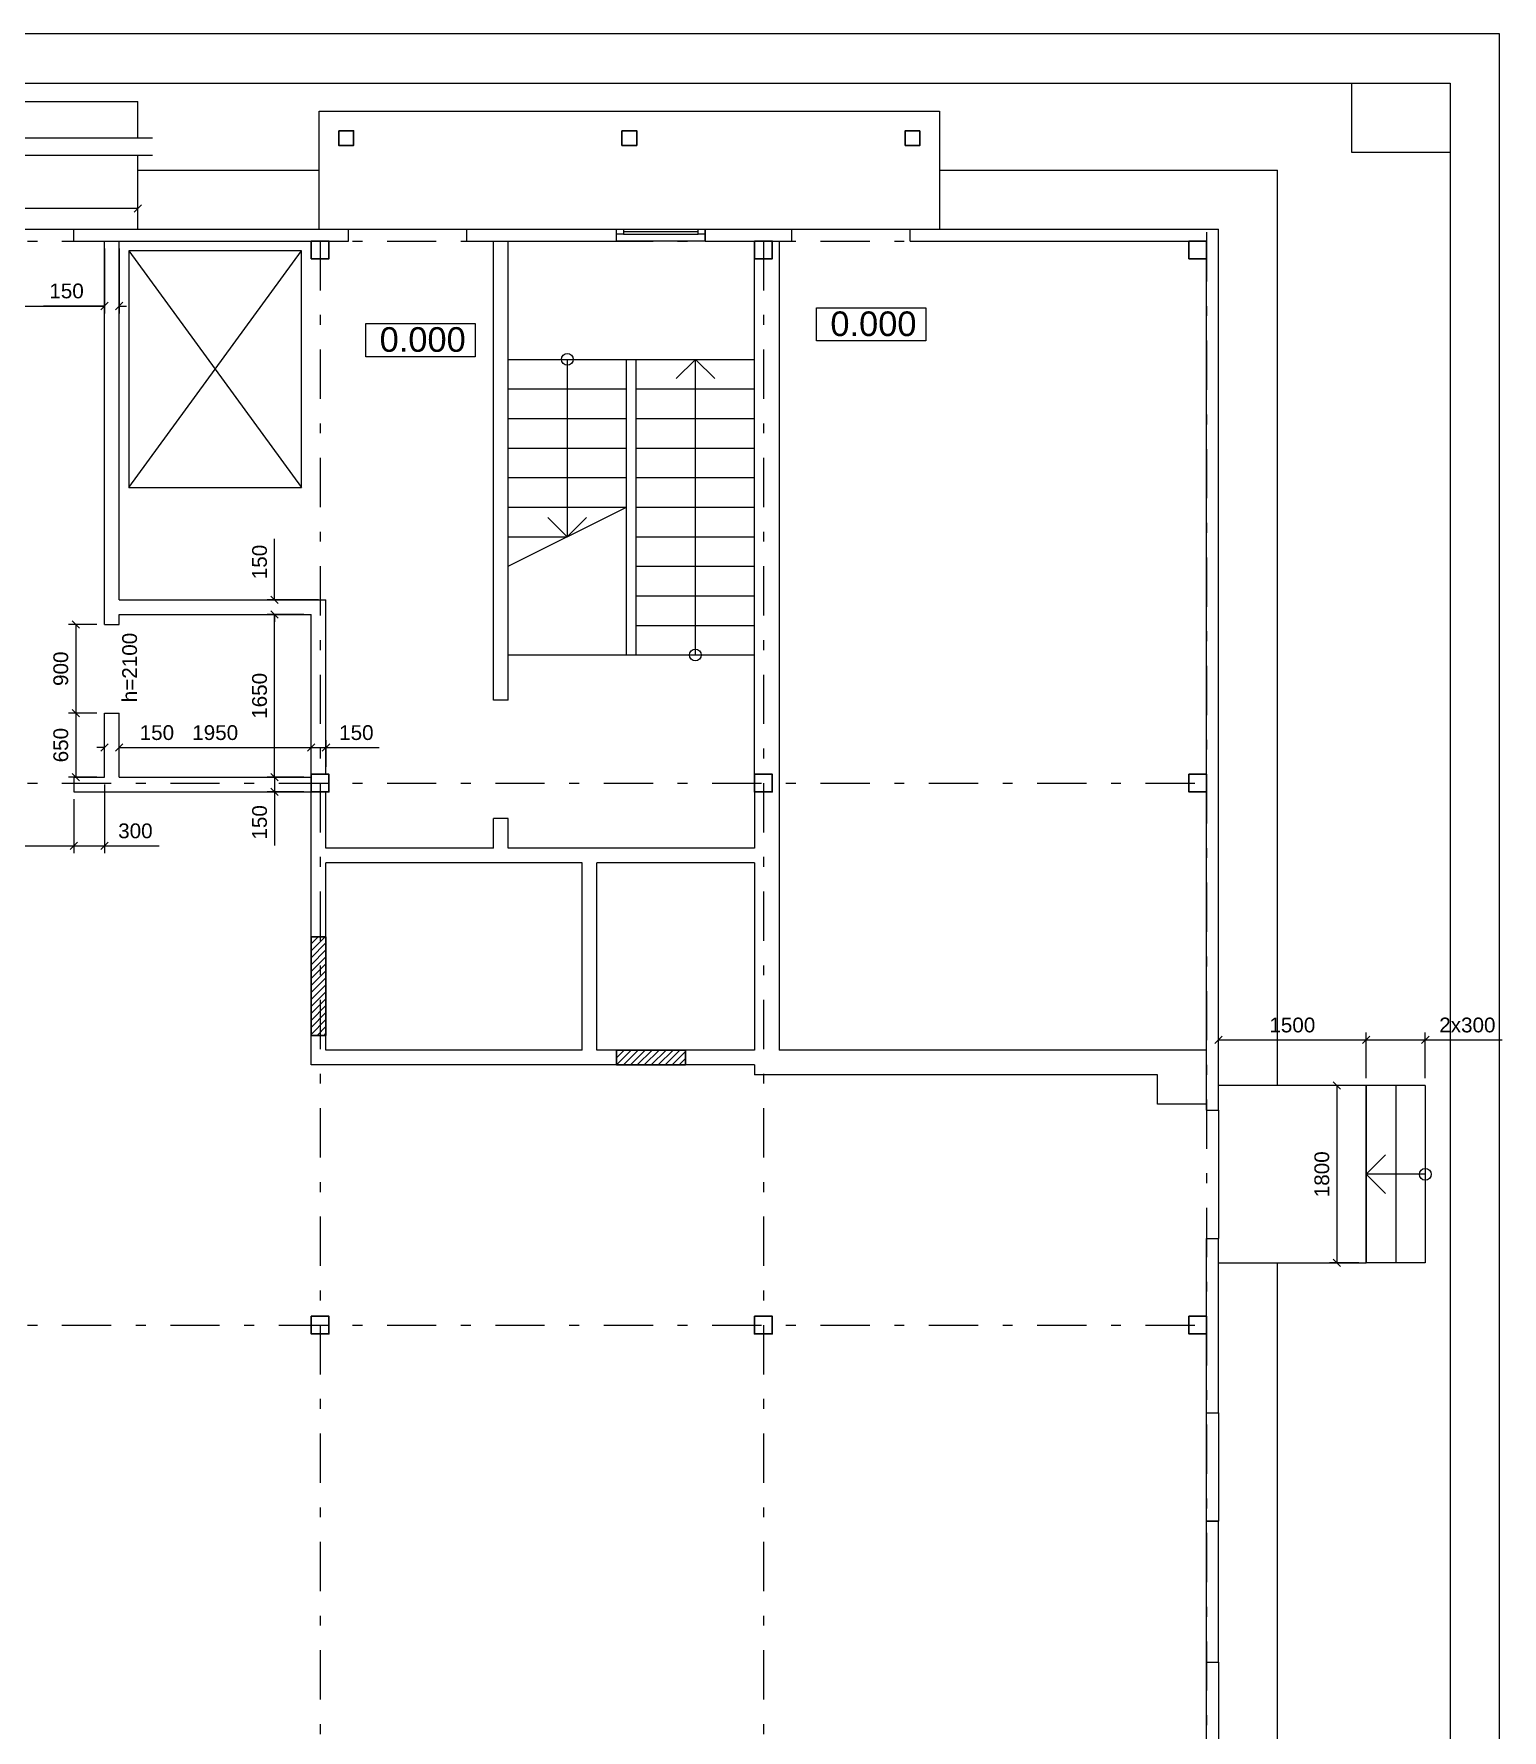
# Model space of a CAD drawing. Header units: metres. Extents: x 34 to 166, y -166 to -111.
# Drawn here: x 113.05 to 127.96, y -137.21 to -119.99 of the extents above; entities that cross this region are included whole.
import ezdxf
from ezdxf.enums import TextEntityAlignment as Align

# ---------------------------------------------------------------- set-up
doc = ezdxf.new("R2010")
doc.units = ezdxf.units.M
doc.header["$MEASUREMENT"] = 0
doc.linetypes.add('( Dashdot )', pattern=[1.001, 0.5, -0.25, 0.001, -0.25])
doc.styles.get("Standard").update_dxf_attribs({"font": 'times.ttf'})
doc.styles.add('Style-Arial', font='arial.ttf')
doc.dimstyles.get("Standard").update_dxf_attribs({"dimtxt": 0.18, "dimasz": 0.18, "dimexe": 0.18, "dimexo": 0.0625, "dimgap": 0.09, "dimtad": 0, "dimtih": 1, "dimtoh": 1, "dimdec": 4, "dimzin": 0, "dimdsep": 46, "dimtxsty": 'Standard', "dimcen": 0.09, "dimadec": 0, "dimazin": 0, "dimtfac": 1, "dimtdec": 4, "dimtofl": 0, "dimtmove": 0, "dimatfit": 3, "dimfxl": 1, "dimtolj": 1, "dimtzin": 0, "dimarcsym": 0})

# ---------------------------------------------------------------- blocks, each defined once
blk = doc.blocks.new('*U216')
at = {"color": 7, "linetype": 'Continuous', "lineweight": 13}
for p, q in [((-12.487, 20.002), (14.013, 20.002)), ((13.013, 20.002), (13.013, 19.302)), ((14.013, 20.002), (14.013, -19.998)), ((13.013, 19.302), (14.013, 19.302))]:
    blk.add_line(p, q, dxfattribs=at)
at = {"color": 7, "linetype": 'Continuous', "lineweight": 0, "flags": 128}
blk.add_lwpolyline([(14.513, 20.502), (-14.487, 20.502), (-14.487, -20.498), (14.513, -20.498), (14.513, 20.502)], close=True, dxfattribs=at)
blk = doc.blocks.new('*U9')
at = {"color": 7, "linetype": 'Continuous', "lineweight": 13, "flags": 128}
for points in [[(0.025, 0.45), (0.025, 0.38), (-0.025, 0.38), (-0.025, 0.45), (0.025, 0.45)], [(0.025, -0.38), (0.025, -0.45), (-0.025, -0.45), (-0.025, -0.38), (0.025, -0.38)]]:
    blk.add_lwpolyline(points, close=True, dxfattribs=at)
at = {"color": 7, "linetype": 'Continuous', "lineweight": 0, "flags": 128}
blk.add_lwpolyline([(0, -0.38), (0, 0.38), (-0.025, 0.38), (-0.025, -0.38), (0, -0.38)], close=True, dxfattribs=at)
blk = doc.blocks.new('_Oblique')
at = {"color": 0, "linetype": 'ByBlock', "lineweight": -2}
blk.add_line((0.5, 0.5), (-0.5, -0.5), dxfattribs=at)
blk = doc.blocks.new('*D1112')
at = {"color": 0, "linetype": 'Continuous', "lineweight": -2, "transparency": 16777216}
for p, q in [((113.767, -122.171), (113.767, -122.83)), ((111.517, -122.351), (111.517, -122.83)), ((111.517, -122.755), (113.767, -122.755))]:
    blk.add_line(p, q, dxfattribs=at)
at = {"layer": 'Defpoints', "color": 0, "linetype": 'Continuous', "lineweight": 30, "transparency": 16777216}
for p in [(113.767, -122.096), (111.517, -122.276), (113.767, -122.755)]:
    blk.add_point(p, dxfattribs=at)
at = {"color": 0, "linetype": 'Continuous', "lineweight": -2, "transparency": 16777216, "xscale": 0.075, "yscale": 0.075, "zscale": 0.075, "rotation": 180}
blk.add_blockref('_Oblique', (111.517, -122.755), dxfattribs=at)
at = {"color": 0, "linetype": 'Continuous', "lineweight": -2, "transparency": 16777216, "xscale": 0.075, "yscale": 0.075, "zscale": 0.075}
blk.add_blockref('_Oblique', (113.767, -122.755), dxfattribs=at)
at = {"color": 0, "linetype": 'Continuous', "lineweight": 0, "transparency": 16777216, "insert": (112.642, -122.603), "char_height": 0.15, "attachment_point": 5, "style": 'Style-Arial'}
blk.add_mtext('\\A1;2250', dxfattribs=at)
blk = doc.blocks.new('*D1113')
at = {"color": 0, "linetype": 'Continuous', "lineweight": -2, "transparency": 16777216}
for p, q in [((113.767, -122.171), (113.767, -122.83)), ((113.917, -122.171), (113.917, -122.83)), ((113.767, -122.755), (113.15, -122.755)), ((113.917, -122.755), (113.992, -122.755))]:
    blk.add_line(p, q, dxfattribs=at)
at = {"layer": 'Defpoints', "color": 0, "linetype": 'Continuous', "lineweight": 30, "transparency": 16777216}
for p in [(113.767, -122.096), (113.917, -122.096), (113.917, -122.755)]:
    blk.add_point(p, dxfattribs=at)
at = {"color": 0, "linetype": 'Continuous', "lineweight": -2, "transparency": 16777216, "xscale": 0.075, "yscale": 0.075, "zscale": 0.075}
blk.add_blockref('_Oblique', (113.767, -122.755), dxfattribs=at)
at = {"color": 0, "linetype": 'Continuous', "lineweight": -2, "transparency": 16777216, "xscale": 0.075, "yscale": 0.075, "zscale": 0.075, "rotation": 180}
blk.add_blockref('_Oblique', (113.917, -122.755), dxfattribs=at)
at = {"color": 0, "linetype": 'Continuous', "lineweight": 0, "transparency": 16777216, "insert": (113.383, -122.603), "char_height": 0.15, "attachment_point": 5, "style": 'Style-Arial'}
blk.add_mtext('\\A1;150', dxfattribs=at)
blk = doc.blocks.new('*D1115')
at = {"color": 0, "linetype": 'Continuous', "lineweight": -2, "transparency": 16777216}
for p, q in [((111.757, -127.761), (111.757, -128.309)), ((113.457, -127.761), (113.457, -128.309)), ((111.757, -128.234), (113.457, -128.234))]:
    blk.add_line(p, q, dxfattribs=at)
at = {"layer": 'Defpoints', "color": 0, "linetype": 'Continuous', "lineweight": 30, "transparency": 16777216}
for p in [(111.757, -127.686), (113.457, -127.686), (113.457, -128.234)]:
    blk.add_point(p, dxfattribs=at)
at = {"color": 0, "linetype": 'Continuous', "lineweight": -2, "transparency": 16777216, "xscale": 0.075, "yscale": 0.075, "zscale": 0.075, "rotation": 180}
blk.add_blockref('_Oblique', (111.757, -128.234), dxfattribs=at)
at = {"color": 0, "linetype": 'Continuous', "lineweight": -2, "transparency": 16777216, "xscale": 0.075, "yscale": 0.075, "zscale": 0.075}
blk.add_blockref('_Oblique', (113.457, -128.234), dxfattribs=at)
at = {"color": 0, "linetype": 'Continuous', "lineweight": 0, "transparency": 16777216, "insert": (112.607, -128.082), "char_height": 0.15, "attachment_point": 5, "style": 'Style-Arial'}
blk.add_mtext('\\A1;1700', dxfattribs=at)
blk = doc.blocks.new('*D1117')
at = {"color": 0, "linetype": 'Continuous', "lineweight": -2, "transparency": 16777216}
for p, q in [((113.692, -125.986), (113.402, -125.986)), ((113.477, -125.986), (113.477, -126.886)), ((113.692, -126.886), (113.402, -126.886))]:
    blk.add_line(p, q, dxfattribs=at)
at = {"layer": 'Defpoints', "color": 0, "linetype": 'Continuous', "lineweight": 30, "transparency": 16777216}
for p in [(113.767, -125.986), (113.477, -126.886), (113.767, -126.886)]:
    blk.add_point(p, dxfattribs=at)
at = {"color": 0, "linetype": 'Continuous', "lineweight": -2, "transparency": 16777216, "xscale": 0.075, "yscale": 0.075, "zscale": 0.075}
for p, rotation in [((113.477, -125.986), 90), ((113.477, -126.886), 270)]:
    blk.add_blockref('_Oblique', p, dxfattribs=dict(at, rotation=rotation))
at = {"color": 0, "linetype": 'Continuous', "lineweight": 0, "transparency": 16777216, "insert": (113.325, -126.436), "char_height": 0.15, "attachment_point": 5, "rotation": 90, "style": 'Style-Arial'}
blk.add_mtext('\\A1;900', dxfattribs=at)
blk = doc.blocks.new('*D1116')
at = {"color": 0, "linetype": 'Continuous', "lineweight": -2, "transparency": 16777216}
for p, q in [((113.692, -126.886), (113.402, -126.886)), ((113.477, -126.886), (113.477, -127.536)), ((113.692, -127.536), (113.402, -127.536))]:
    blk.add_line(p, q, dxfattribs=at)
at = {"layer": 'Defpoints', "color": 0, "linetype": 'Continuous', "lineweight": 30, "transparency": 16777216}
for p in [(113.767, -126.886), (113.477, -127.536), (113.767, -127.536)]:
    blk.add_point(p, dxfattribs=at)
at = {"color": 0, "linetype": 'Continuous', "lineweight": -2, "transparency": 16777216, "xscale": 0.075, "yscale": 0.075, "zscale": 0.075}
for p, rotation in [((113.477, -126.886), 90), ((113.477, -127.536), 270)]:
    blk.add_blockref('_Oblique', p, dxfattribs=dict(at, rotation=rotation))
at = {"color": 0, "linetype": 'Continuous', "lineweight": 0, "transparency": 16777216, "insert": (113.325, -127.211), "char_height": 0.15, "attachment_point": 5, "rotation": 90, "style": 'Style-Arial'}
blk.add_mtext('\\A1;650', dxfattribs=at)
blk = doc.blocks.new('*D1118')
at = {"color": 0, "linetype": 'Continuous', "lineweight": -2, "transparency": 16777216}
for p, q in [((113.767, -127.611), (113.767, -128.309)), ((113.457, -127.761), (113.457, -128.309)), ((113.457, -128.234), (113.767, -128.234)), ((113.767, -128.234), (114.322, -128.234))]:
    blk.add_line(p, q, dxfattribs=at)
at = {"layer": 'Defpoints', "color": 0, "linetype": 'Continuous', "lineweight": 30, "transparency": 16777216}
for p in [(113.767, -127.536), (113.457, -127.686), (113.767, -128.234)]:
    blk.add_point(p, dxfattribs=at)
at = {"color": 0, "linetype": 'Continuous', "lineweight": -2, "transparency": 16777216, "xscale": 0.075, "yscale": 0.075, "zscale": 0.075, "rotation": 180}
blk.add_blockref('_Oblique', (113.457, -128.234), dxfattribs=at)
at = {"color": 0, "linetype": 'Continuous', "lineweight": -2, "transparency": 16777216, "xscale": 0.075, "yscale": 0.075, "zscale": 0.075}
blk.add_blockref('_Oblique', (113.767, -128.234), dxfattribs=at)
at = {"color": 0, "linetype": 'Continuous', "lineweight": 0, "transparency": 16777216, "insert": (114.082, -128.082), "char_height": 0.15, "attachment_point": 5, "style": 'Style-Arial'}
blk.add_mtext('\\A1;300', dxfattribs=at)
blk = doc.blocks.new('*D1120')
at = {"color": 0, "linetype": 'Continuous', "lineweight": -2, "transparency": 16777216}
for p, q in [((115.792, -125.886), (115.42, -125.886)), ((115.495, -127.536), (115.495, -125.886)), ((115.792, -127.536), (115.42, -127.536))]:
    blk.add_line(p, q, dxfattribs=at)
at = {"layer": 'Defpoints', "color": 0, "linetype": 'Continuous', "lineweight": 30, "transparency": 16777216}
for p in [(115.495, -125.886), (115.867, -125.886), (115.867, -127.536)]:
    blk.add_point(p, dxfattribs=at)
at = {"color": 0, "linetype": 'Continuous', "lineweight": -2, "transparency": 16777216, "xscale": 0.075, "yscale": 0.075, "zscale": 0.075}
for p, rotation in [((115.495, -125.886), 90), ((115.495, -127.536), 270)]:
    blk.add_blockref('_Oblique', p, dxfattribs=dict(at, rotation=rotation))
at = {"color": 0, "linetype": 'Continuous', "lineweight": 0, "transparency": 16777216, "insert": (115.343, -126.711), "char_height": 0.15, "attachment_point": 5, "rotation": 90, "style": 'Style-Arial'}
blk.add_mtext('\\A1;1650', dxfattribs=at)
blk = doc.blocks.new('*D1119')
at = {"color": 0, "linetype": 'Continuous', "lineweight": -2, "transparency": 16777216}
for p, q in [((115.495, -125.736), (115.495, -125.119)), ((115.942, -125.736), (115.42, -125.736)), ((115.792, -125.886), (115.42, -125.886)), ((115.495, -125.886), (115.495, -125.961))]:
    blk.add_line(p, q, dxfattribs=at)
at = {"layer": 'Defpoints', "color": 0, "linetype": 'Continuous', "lineweight": 30, "transparency": 16777216}
for p in [(115.495, -125.736), (116.017, -125.736), (115.867, -125.886)]:
    blk.add_point(p, dxfattribs=at)
at = {"color": 0, "linetype": 'Continuous', "lineweight": -2, "transparency": 16777216, "xscale": 0.075, "yscale": 0.075, "zscale": 0.075}
for p, rotation in [((115.495, -125.736), 270), ((115.495, -125.886), 90)]:
    blk.add_blockref('_Oblique', p, dxfattribs=dict(at, rotation=rotation))
at = {"color": 0, "linetype": 'Continuous', "lineweight": 0, "transparency": 16777216, "insert": (115.343, -125.353), "char_height": 0.15, "attachment_point": 5, "rotation": 90, "style": 'Style-Arial'}
blk.add_mtext('\\A1;150', dxfattribs=at)
blk = doc.blocks.new('*D1123')
at = {"color": 0, "linetype": 'Continuous', "lineweight": -2, "transparency": 16777216}
for p, q in [((113.767, -127.461), (113.767, -127.161)), ((113.917, -127.461), (113.917, -127.161)), ((113.767, -127.236), (113.692, -127.236)), ((113.917, -127.236), (114.533, -127.236))]:
    blk.add_line(p, q, dxfattribs=at)
at = {"layer": 'Defpoints', "color": 0, "linetype": 'Continuous', "lineweight": 30, "transparency": 16777216}
for p in [(113.917, -127.236), (113.767, -127.536), (113.917, -127.536)]:
    blk.add_point(p, dxfattribs=at)
at = {"color": 0, "linetype": 'Continuous', "lineweight": -2, "transparency": 16777216, "xscale": 0.075, "yscale": 0.075, "zscale": 0.075}
blk.add_blockref('_Oblique', (113.767, -127.236), dxfattribs=at)
at = {"color": 0, "linetype": 'Continuous', "lineweight": -2, "transparency": 16777216, "xscale": 0.075, "yscale": 0.075, "zscale": 0.075, "rotation": 180}
blk.add_blockref('_Oblique', (113.917, -127.236), dxfattribs=at)
at = {"color": 0, "linetype": 'Continuous', "lineweight": 0, "transparency": 16777216, "insert": (114.3, -127.085), "char_height": 0.15, "attachment_point": 5, "style": 'Style-Arial'}
blk.add_mtext('\\A1;150', dxfattribs=at)
blk = doc.blocks.new('*D1121')
at = {"color": 0, "linetype": 'Continuous', "lineweight": -2, "transparency": 16777216}
for p, q in [((113.917, -127.461), (113.917, -127.161)), ((115.867, -127.431), (115.867, -127.161)), ((113.917, -127.236), (115.867, -127.236))]:
    blk.add_line(p, q, dxfattribs=at)
at = {"layer": 'Defpoints', "color": 0, "linetype": 'Continuous', "lineweight": 30, "transparency": 16777216}
for p in [(115.867, -127.236), (113.917, -127.536), (115.867, -127.506)]:
    blk.add_point(p, dxfattribs=at)
at = {"color": 0, "linetype": 'Continuous', "lineweight": -2, "transparency": 16777216, "xscale": 0.075, "yscale": 0.075, "zscale": 0.075, "rotation": 180}
blk.add_blockref('_Oblique', (113.917, -127.236), dxfattribs=at)
at = {"color": 0, "linetype": 'Continuous', "lineweight": -2, "transparency": 16777216, "xscale": 0.075, "yscale": 0.075, "zscale": 0.075}
blk.add_blockref('_Oblique', (115.867, -127.236), dxfattribs=at)
at = {"color": 0, "linetype": 'Continuous', "lineweight": 0, "transparency": 16777216, "insert": (114.892, -127.085), "char_height": 0.15, "attachment_point": 5, "style": 'Style-Arial'}
blk.add_mtext('\\A1;1950', dxfattribs=at)
blk = doc.blocks.new('*D1122')
at = {"color": 0, "linetype": 'Continuous', "lineweight": -2, "transparency": 16777216}
for p, q in [((115.867, -127.431), (115.867, -127.161)), ((116.017, -127.431), (116.017, -127.161)), ((115.867, -127.236), (116.017, -127.236)), ((116.017, -127.236), (116.558, -127.236))]:
    blk.add_line(p, q, dxfattribs=at)
at = {"layer": 'Defpoints', "color": 0, "linetype": 'Continuous', "lineweight": 30, "transparency": 16777216}
for p in [(116.017, -127.236), (115.867, -127.506), (116.017, -127.506)]:
    blk.add_point(p, dxfattribs=at)
at = {"color": 0, "linetype": 'Continuous', "lineweight": -2, "transparency": 16777216, "xscale": 0.075, "yscale": 0.075, "zscale": 0.075, "rotation": 180}
blk.add_blockref('_Oblique', (115.867, -127.236), dxfattribs=at)
at = {"color": 0, "linetype": 'Continuous', "lineweight": -2, "transparency": 16777216, "xscale": 0.075, "yscale": 0.075, "zscale": 0.075}
blk.add_blockref('_Oblique', (116.017, -127.236), dxfattribs=at)
at = {"color": 0, "linetype": 'Continuous', "lineweight": 0, "transparency": 16777216, "insert": (116.325, -127.085), "char_height": 0.15, "attachment_point": 5, "style": 'Style-Arial'}
blk.add_mtext('\\A1;150', dxfattribs=at)
blk = doc.blocks.new('*D1124')
at = {"color": 0, "linetype": 'Continuous', "lineweight": -2, "transparency": 16777216}
for p, q in [((115.792, -127.536), (115.42, -127.536)), ((115.495, -127.536), (115.495, -127.686)), ((115.792, -127.686), (115.42, -127.686)), ((115.495, -127.686), (115.495, -128.228))]:
    blk.add_line(p, q, dxfattribs=at)
at = {"layer": 'Defpoints', "color": 0, "linetype": 'Continuous', "lineweight": 30, "transparency": 16777216}
for p in [(115.867, -127.536), (115.495, -127.686), (115.867, -127.686)]:
    blk.add_point(p, dxfattribs=at)
at = {"color": 0, "linetype": 'Continuous', "lineweight": -2, "transparency": 16777216, "xscale": 0.075, "yscale": 0.075, "zscale": 0.075}
for p, rotation in [((115.495, -127.536), 90), ((115.495, -127.686), 270)]:
    blk.add_blockref('_Oblique', p, dxfattribs=dict(at, rotation=rotation))
at = {"color": 0, "linetype": 'Continuous', "lineweight": 0, "transparency": 16777216, "insert": (115.343, -127.995), "char_height": 0.15, "attachment_point": 5, "rotation": 90, "style": 'Style-Arial'}
blk.add_mtext('\\A1;150', dxfattribs=at)
blk = doc.blocks.new('*D1129')
at = {"color": 0, "linetype": 'Continuous', "lineweight": -2, "transparency": 16777216}
for p, q in [((125.077, -130.591), (125.077, -130.128)), ((125.077, -130.203), (126.577, -130.203)), ((126.577, -130.591), (126.577, -130.128))]:
    blk.add_line(p, q, dxfattribs=at)
at = {"layer": 'Defpoints', "color": 0, "linetype": 'Continuous', "lineweight": 30, "transparency": 16777216}
for p in [(126.577, -130.203), (125.077, -130.666), (126.577, -130.666)]:
    blk.add_point(p, dxfattribs=at)
at = {"color": 0, "linetype": 'Continuous', "lineweight": -2, "transparency": 16777216, "xscale": 0.075, "yscale": 0.075, "zscale": 0.075, "rotation": 180}
blk.add_blockref('_Oblique', (125.077, -130.203), dxfattribs=at)
at = {"color": 0, "linetype": 'Continuous', "lineweight": -2, "transparency": 16777216, "xscale": 0.075, "yscale": 0.075, "zscale": 0.075}
blk.add_blockref('_Oblique', (126.577, -130.203), dxfattribs=at)
at = {"color": 0, "linetype": 'Continuous', "lineweight": 0, "transparency": 16777216, "insert": (125.827, -130.052), "char_height": 0.15, "attachment_point": 5, "style": 'Style-Arial'}
blk.add_mtext('\\A1;1500', dxfattribs=at)
blk = doc.blocks.new('*D1128')
at = {"color": 0, "linetype": 'Continuous', "lineweight": -2, "transparency": 16777216}
for p, q in [((126.577, -130.591), (126.577, -130.128)), ((126.577, -130.203), (127.177, -130.203)), ((127.177, -130.591), (127.177, -130.128)), ((127.177, -130.203), (127.956, -130.203))]:
    blk.add_line(p, q, dxfattribs=at)
at = {"layer": 'Defpoints', "color": 0, "linetype": 'Continuous', "lineweight": 30, "transparency": 16777216}
for p in [(127.177, -130.203), (126.577, -130.666), (127.177, -130.666)]:
    blk.add_point(p, dxfattribs=at)
at = {"color": 0, "linetype": 'Continuous', "lineweight": -2, "transparency": 16777216, "xscale": 0.075, "yscale": 0.075, "zscale": 0.075, "rotation": 180}
blk.add_blockref('_Oblique', (126.577, -130.203), dxfattribs=at)
at = {"color": 0, "linetype": 'Continuous', "lineweight": -2, "transparency": 16777216, "xscale": 0.075, "yscale": 0.075, "zscale": 0.075}
blk.add_blockref('_Oblique', (127.177, -130.203), dxfattribs=at)
at = {"color": 0, "linetype": 'Continuous', "lineweight": 0, "transparency": 16777216, "insert": (127.604, -130.052), "char_height": 0.15, "attachment_point": 5, "style": 'Style-Arial'}
blk.add_mtext('\\A1;2х300', dxfattribs=at)
blk = doc.blocks.new('*D1130')
at = {"color": 0, "linetype": 'Continuous', "lineweight": -2, "transparency": 16777216}
for p, q in [((126.502, -130.666), (126.203, -130.666)), ((126.278, -130.666), (126.278, -132.466)), ((126.502, -132.466), (126.203, -132.466))]:
    blk.add_line(p, q, dxfattribs=at)
at = {"layer": 'Defpoints', "color": 0, "linetype": 'Continuous', "lineweight": 30, "transparency": 16777216}
for p in [(126.577, -130.666), (126.278, -132.466), (126.577, -132.466)]:
    blk.add_point(p, dxfattribs=at)
at = {"color": 0, "linetype": 'Continuous', "lineweight": -2, "transparency": 16777216, "xscale": 0.075, "yscale": 0.075, "zscale": 0.075}
for p, rotation in [((126.278, -130.666), 90), ((126.278, -132.466), 270)]:
    blk.add_blockref('_Oblique', p, dxfattribs=dict(at, rotation=rotation))
at = {"color": 0, "linetype": 'Continuous', "lineweight": 0, "transparency": 16777216, "insert": (126.127, -131.566), "char_height": 0.15, "attachment_point": 5, "rotation": 90, "style": 'Style-Arial'}
blk.add_mtext('\\A1;1800', dxfattribs=at)
blk = doc.blocks.new('*D1131')
at = {"color": 0, "linetype": 'Continuous', "lineweight": -2, "transparency": 16777216}
for p, q in [((111.107, -121.901), (111.107, -121.691)), ((114.107, -121.766), (111.107, -121.766)), ((114.107, -121.901), (114.107, -121.691))]:
    blk.add_line(p, q, dxfattribs=at)
at = {"layer": 'Defpoints', "color": 0, "linetype": 'Continuous', "lineweight": 30, "transparency": 16777216}
for p in [(111.107, -121.766), (111.107, -121.976), (114.107, -121.976)]:
    blk.add_point(p, dxfattribs=at)
at = {"color": 0, "linetype": 'Continuous', "lineweight": -2, "transparency": 16777216, "xscale": 0.075, "yscale": 0.075, "zscale": 0.075, "rotation": 180}
blk.add_blockref('_Oblique', (111.107, -121.766), dxfattribs=at)
at = {"color": 0, "linetype": 'Continuous', "lineweight": -2, "transparency": 16777216, "xscale": 0.075, "yscale": 0.075, "zscale": 0.075}
blk.add_blockref('_Oblique', (114.107, -121.766), dxfattribs=at)
at = {"color": 0, "linetype": 'Continuous', "lineweight": 0, "transparency": 16777216, "insert": (112.607, -121.614), "char_height": 0.15, "attachment_point": 5, "style": 'Style-Arial'}
blk.add_mtext('\\A1;3000', dxfattribs=at)

msp = doc.modelspace()

# ---------------------------------------------------------------- hatches: boundary and pattern name
at = {"linetype": 'Continuous', "lineweight": 0}
h = msp.add_hatch(dxfattribs=at)
h.set_pattern_fill('HATCH', color=5, style=0, pattern_type=2)
h.set_pattern_definition([(45, (115.866666, -129.15614), (-0.0353553, 0.0353553), [])])
h.paths.add_polyline_path([(115.86666554, -129.15613779), (116.01666554, -129.15613779), (116.01666554, -130.15613779), (115.86666554, -130.15613779)])
h = msp.add_hatch(dxfattribs=at)
h.set_pattern_fill('HATCH', color=5, style=0, pattern_type=2)
h.set_pattern_definition([(45, (119.29379, -130.33985), (-0.0353553, 0.0353553), [])])
h.paths.add_polyline_path([(119.66666554, -130.45613779), (119.66666554, -130.30613779), (118.96666554, -130.30613779), (118.96666554, -130.45613779)])

# ---------------------------------------------------------------- linework, layer by layer
at = {"color": 5, "linetype": 'Continuous', "lineweight": 13}
for p, q in [((111.10666554, -120.67846289), (114.10666554, -120.67846289)), ((114.10666554, -121.05109991), (114.10666554, -120.67846289)), ((114.10666554, -121.97613779), (114.10666554, -121.22900061)), ((113.76666554, -125.98613779), (113.76666554, -122.09613779)), ((113.91666554, -125.73613779), (113.91666554, -122.09613779)), ((113.91666554, -125.73613779), (116.01666554, -125.73613779)), ((116.01666554, -127.50613779), (116.01666554, -125.73613779)), ((113.76666554, -125.98613779), (113.91666554, -125.98613779)), ((113.91666554, -125.88613779), (115.86666554, -125.88613779)), ((113.91666554, -125.98613779), (113.91666554, -125.88613779)), ((115.86666554, -127.50613779), (115.86666554, -125.88613779)), ((113.76666554, -127.53613779), (113.76666554, -126.88613779)), ((113.76666554, -126.88613779), (113.91666554, -126.88613779)), ((113.91666554, -127.53613779), (113.91666554, -126.88613779)), ((113.45666554, -127.53613779), (113.45666554, -127.68613779)), ((113.45666554, -127.53613779), (113.76666554, -127.53613779)), ((113.91666554, -127.53613779), (115.86666554, -127.53613779)), ((113.45666554, -127.68613779), (115.86666554, -127.68613779)), ((127.17666554, -130.66613779), (126.57666554, -130.66613779)), ((127.17666554, -130.66613779), (127.17666554, -132.46613779)), ((127.17666554, -132.46613779), (126.57666554, -132.46613779))]:
    msp.add_line(p, q, dxfattribs=at)
at = {"color": 7, "linetype": 'Continuous', "lineweight": 0}
for p, q in [((114.10666554, -121.37613779), (115.94666554, -121.37613779)), ((122.24666554, -121.37613779), (125.67666554, -121.37613779)), ((125.67666554, -130.66613779), (125.67666554, -121.37613779)), ((111.75666554, -121.97613779), (113.45666554, -121.97613779)), ((116.24666554, -121.97613779), (117.44666554, -121.97613779)), ((120.74666554, -121.97613779), (121.94666554, -121.97613779)), ((114.01666554, -122.19613779), (115.76666554, -124.59613779)), ((114.01666554, -124.59613779), (115.76666554, -122.19613779)), ((118.46666554, -123.29613779), (118.46666554, -125.09613779)), ((119.57055839, -123.49224494), (119.76666554, -123.29613779)), ((119.76666554, -126.29613779), (119.76666554, -123.29613779)), ((119.9627727, -123.49224494), (119.76666554, -123.29613779)), ((117.86666554, -123.59613779), (119.06666554, -123.59613779)), ((119.16666554, -123.59613779), (120.36666554, -123.59613779)), ((117.86666554, -123.89613779), (119.06666554, -123.89613779)), ((119.16666554, -123.89613779), (120.36666554, -123.89613779)), ((117.86666554, -124.19613779), (119.06666554, -124.19613779)), ((119.16666554, -124.19613779), (120.36666554, -124.19613779)), ((117.86666554, -124.49613779), (119.06666554, -124.49613779)), ((119.16666554, -124.49613779), (120.36666554, -124.49613779)), ((117.86666554, -124.79613779), (119.06666554, -124.79613779)), ((117.86666554, -125.39613779), (119.06666554, -124.79613779)), ((118.27055839, -124.90003063), (118.46666554, -125.09613779)), ((118.6627727, -124.90003063), (118.46666554, -125.09613779)), ((119.16666554, -124.79613779), (120.36666554, -124.79613779)), ((117.86666554, -125.09613779), (118.46666554, -125.09613779)), ((119.16666554, -125.09613779), (120.36666554, -125.09613779)), ((119.16666554, -125.39613779), (120.36666554, -125.39613779)), ((119.16666554, -125.69613779), (120.36666554, -125.69613779)), ((119.16666554, -125.99613779), (120.36666554, -125.99613779)), ((125.07666554, -130.91613779), (125.07666554, -132.21613779)), ((125.67666554, -150.31613779), (125.67666554, -132.46613779))]:
    msp.add_line(p, q, dxfattribs=at)
at = {"color": 7, "linetype": 'Continuous', "lineweight": 13}
for p, q in [((113.45666554, -121.97613779), (116.24666554, -121.97613779)), ((113.45666554, -122.09613779), (113.45666554, -121.97613779)), ((116.24666554, -122.09613779), (116.24666554, -121.97613779)), ((117.44666554, -122.09613779), (117.44666554, -121.97613779)), ((117.44666554, -121.97613779), (118.96666554, -121.97613779)), ((118.96666554, -122.09613779), (118.96666554, -121.97613779)), ((119.86666554, -122.09613779), (119.86666554, -121.97613779)), ((119.86666554, -121.97613779), (120.74666554, -121.97613779)), ((120.74666554, -122.09613779), (120.74666554, -121.97613779)), ((121.94666554, -122.09613779), (121.94666554, -121.97613779)), ((121.94666554, -121.97613779), (125.07666554, -121.97613779)), ((125.07666554, -130.91613779), (125.07666554, -121.97613779)), ((113.45666554, -122.09613779), (116.24666554, -122.09613779)), ((117.44666554, -122.09613779), (118.96666554, -122.09613779)), ((117.71666554, -126.75613779), (117.71666554, -122.09613779)), ((117.86666554, -126.75613779), (117.86666554, -122.09613779)), ((119.86666554, -122.09613779), (120.74666554, -122.09613779)), ((120.61666554, -122.09613779), (120.61666554, -130.30613779)), ((121.94666554, -122.09613779), (124.95666554, -122.09613779)), ((124.95666554, -130.91613779), (124.95666554, -122.09613779)), ((120.36666554, -127.50613779), (120.36666554, -122.27613779)), ((117.86666554, -123.29613779), (120.36666554, -123.29613779)), ((119.06666554, -126.29613779), (119.06666554, -123.29613779)), ((119.16666554, -126.29613779), (119.16666554, -123.29613779)), ((117.86666554, -126.29613779), (120.36666554, -126.29613779)), ((117.86666554, -126.75613779), (117.71666554, -126.75613779)), ((115.86666554, -129.15613779), (115.86666554, -127.68613779)), ((116.01666554, -128.25613779), (116.01666554, -127.68613779)), ((120.36666554, -127.68613779), (120.36666554, -128.25613779)), ((117.71666554, -128.25613779), (117.71666554, -127.95613779)), ((117.86666554, -127.95613779), (117.71666554, -127.95613779)), ((117.86666554, -128.25613779), (117.86666554, -127.95613779)), ((117.71666554, -128.25613779), (116.01666554, -128.25613779)), ((120.36666554, -128.25613779), (117.86666554, -128.25613779)), ((118.61666554, -128.40613779), (116.01666554, -128.40613779)), ((116.01666554, -129.15613779), (116.01666554, -128.40613779)), ((118.61666554, -130.30613779), (118.61666554, -128.40613779)), ((118.76666554, -130.30613779), (118.76666554, -128.40613779)), ((120.36666554, -128.40613779), (118.76666554, -128.40613779)), ((120.36666554, -128.40613779), (120.36666554, -130.30613779)), ((116.01666554, -129.15613779), (115.86666554, -129.15613779)), ((115.86666554, -130.45613779), (115.86666554, -130.15613779)), ((116.01666554, -130.15613779), (115.86666554, -130.15613779)), ((116.01666554, -130.30613779), (116.01666554, -130.15613779)), ((118.96666554, -130.45613779), (115.86666554, -130.45613779)), ((118.61666554, -130.30613779), (116.01666554, -130.30613779)), ((118.96666554, -130.30613779), (118.76666554, -130.30613779)), ((118.96666554, -130.45613779), (118.96666554, -130.30613779)), ((119.66666554, -130.45613779), (119.66666554, -130.30613779)), ((120.36666554, -130.30613779), (119.66666554, -130.30613779)), ((120.36666554, -130.45613779), (119.66666554, -130.45613779)), ((120.36666554, -130.45613779), (120.36666554, -130.55613779)), ((124.95666554, -130.30613779), (120.61666554, -130.30613779)), ((124.45666554, -130.55613779), (120.36666554, -130.55613779)), ((124.45666554, -130.85613779), (124.45666554, -130.55613779)), ((124.95666554, -130.85613779), (124.45666554, -130.85613779)), ((124.95666554, -130.91613779), (125.07666554, -130.91613779)), ((124.95666554, -133.98613779), (124.95666554, -132.21613779)), ((124.95666554, -132.21613779), (125.07666554, -132.21613779)), ((125.07666554, -133.98613779), (125.07666554, -132.21613779)), ((124.95666554, -133.98613779), (125.07666554, -133.98613779)), ((124.95666554, -135.08613779), (125.07666554, -135.08613779)), ((124.95666554, -136.51613779), (124.95666554, -135.08613779)), ((125.07666554, -136.51613779), (125.07666554, -135.08613779)), ((124.95666554, -136.51613779), (125.07666554, -136.51613779))]:
    msp.add_line(p, q, dxfattribs=at)
at = {"color": 1, "linetype": '( Dashdot )', "lineweight": 0}
for p, q in [((124.95666554, -122.00613779), (124.95666554, -154.21613779)), ((102.33666554, -122.09613779), (124.95666554, -122.09613779)), ((115.95666554, -122.09613779), (115.95666554, -154.21613779)), ((120.45666554, -122.09613779), (120.45666554, -154.21613779)), ((102.33666554, -127.59613779), (124.95666554, -127.59613779)), ((102.33666554, -133.09613779), (124.95666554, -133.09613779))]:
    msp.add_line(p, q, dxfattribs=at)
at = {"color": 5, "linetype": 'Continuous', "lineweight": 0}
for p, q in [((126.57666554, -130.66613779), (126.57666554, -132.46613779)), ((126.87666554, -130.66613779), (126.87666554, -132.46613779)), ((126.7727727, -131.37003063), (126.57666554, -131.56613779)), ((127.17666554, -131.56613779), (126.57666554, -131.56613779)), ((126.7727727, -131.76224494), (126.57666554, -131.56613779))]:
    msp.add_line(p, q, dxfattribs=at)
at = {"color": 7, "linetype": 'Continuous', "lineweight": 13, "flags": 128}
msp.add_lwpolyline([(115.94666554, -121.97613779), (115.94666554, -120.77613779), (122.24666554, -120.77613779), (122.24666554, -121.97613779)], dxfattribs=at)
at = {"color": 5, "linetype": 'Continuous', "lineweight": 0, "flags": 128}
for points in [[(114.25613968, -121.05109991), (112.75379726, -121.05109991), (112.70844151, -121.25703968), (112.61773003, -120.84516015), (112.57237428, -121.05109991), (110.96957991, -121.05109991)], [(114.25613968, -121.22900061), (112.75379726, -121.22900061), (112.70844151, -121.43494037), (112.61773003, -121.02306084), (112.57237428, -121.22900061), (110.96957991, -121.22900061)]]:
    msp.add_lwpolyline(points, dxfattribs=at)
at = {"color": 7, "linetype": 'Continuous', "lineweight": 30, "flags": 128}
for points in [[(116.14666554, -120.97613779), (116.29666554, -120.97613779), (116.29666554, -121.12613779), (116.14666554, -121.12613779), (116.14666554, -120.97613779)], [(119.02166554, -120.97613779), (119.17166554, -120.97613779), (119.17166554, -121.12613779), (119.02166554, -121.12613779), (119.02166554, -120.97613779)], [(122.04666554, -120.97613779), (121.89666554, -120.97613779), (121.89666554, -121.12613779), (122.04666554, -121.12613779), (122.04666554, -120.97613779)]]:
    msp.add_lwpolyline(points, close=True, dxfattribs=at)
at = {"color": 7, "linetype": 'Continuous', "lineweight": 0, "flags": 128}
for points in [[(118.96666554, -122.09613779), (118.96666554, -121.97613779), (119.86666554, -121.97613779), (119.86666554, -122.09613779), (118.96666554, -122.09613779)], [(124.95666554, -133.98613779), (125.07666554, -133.98613779), (125.07666554, -135.08613779), (124.95666554, -135.08613779), (124.95666554, -133.98613779)], [(124.95666554, -136.51613779), (125.07666554, -136.51613779), (125.07666554, -137.61613779), (124.95666554, -137.61613779), (124.95666554, -136.51613779)]]:
    msp.add_lwpolyline(points, close=True, dxfattribs=at)
at = {"color": 7, "linetype": 'Continuous', "lineweight": 13, "flags": 128}
for points in [[(114.01666554, -122.19613779), (114.01666554, -124.59613779), (115.76666554, -124.59613779), (115.76666554, -122.19613779), (114.01666554, -122.19613779)], [(120.99724517, -122.77373239), (122.10789936, -122.77373239), (122.10789936, -123.10934297), (120.99724517, -123.10934297), (120.99724517, -122.77373239)], [(116.42131593, -122.93350957), (117.53197012, -122.93350957), (117.53197012, -123.26912015), (116.42131593, -123.26912015), (116.42131593, -122.93350957)]]:
    msp.add_lwpolyline(points, close=True, dxfattribs=at)
at = {"lineweight": 30, "flags": 128}
for points in [[(115.86666554, -122.09613779), (116.04666554, -122.09613779), (116.04666554, -122.27613779), (115.86666554, -122.27613779), (115.86666554, -122.09613779)], [(120.36666554, -122.09613779), (120.54666554, -122.09613779), (120.54666554, -122.27613779), (120.36666554, -122.27613779), (120.36666554, -122.09613779)], [(124.77666554, -122.09613779), (124.95666554, -122.09613779), (124.95666554, -122.27613779), (124.77666554, -122.27613779), (124.77666554, -122.09613779)], [(115.86666554, -127.50613779), (116.04666554, -127.50613779), (116.04666554, -127.68613779), (115.86666554, -127.68613779), (115.86666554, -127.50613779)], [(120.36666554, -127.50613779), (120.54666554, -127.50613779), (120.54666554, -127.68613779), (120.36666554, -127.68613779), (120.36666554, -127.50613779)], [(124.77666554, -127.50613779), (124.95666554, -127.50613779), (124.95666554, -127.68613779), (124.77666554, -127.68613779), (124.77666554, -127.50613779)], [(115.86666554, -133.00613779), (116.04666554, -133.00613779), (116.04666554, -133.18613779), (115.86666554, -133.18613779), (115.86666554, -133.00613779)], [(120.36666554, -133.00613779), (120.54666554, -133.00613779), (120.54666554, -133.18613779), (120.36666554, -133.18613779), (120.36666554, -133.00613779)], [(124.77666554, -133.00613779), (124.95666554, -133.00613779), (124.95666554, -133.18613779), (124.77666554, -133.18613779), (124.77666554, -133.00613779)]]:
    msp.add_lwpolyline(points, close=True, dxfattribs=at)
at = {"color": 5, "linetype": 'Continuous', "lineweight": 13, "flags": 128}
for points in [[(115.86666554, -129.15613779), (115.86666554, -130.15613779), (116.01666554, -130.15613779), (116.01666554, -129.15613779), (115.86666554, -129.15613779)], [(118.96666554, -130.30613779), (119.66666554, -130.30613779), (119.66666554, -130.45613779), (118.96666554, -130.45613779), (118.96666554, -130.30613779)]]:
    msp.add_lwpolyline(points, close=True, dxfattribs=at)
at = {"color": 5, "linetype": 'Continuous', "lineweight": 0, "flags": 128}
for points in [[(115.86666554, -129.15613779), (116.01666554, -129.15613779), (116.01666554, -130.15613779), (115.86666554, -130.15613779), (115.86666554, -129.15613779)], [(119.66666554, -130.45613779), (119.66666554, -130.30613779), (118.96666554, -130.30613779), (118.96666554, -130.45613779), (119.66666554, -130.45613779)]]:
    msp.add_lwpolyline(points, close=True, dxfattribs=at)
at = {"color": 5, "linetype": 'Continuous', "lineweight": 13, "flags": 128}
msp.add_lwpolyline([(125.07666554, -132.46613779), (126.57666554, -132.46613779), (126.57666554, -130.66613779), (125.07666554, -130.66613779)], dxfattribs=at)
at = {"color": 7, "linetype": 'Continuous', "lineweight": 0}
for centre in [(118.46666554, -123.29613779), (119.76666554, -126.29613779)]:
    msp.add_circle(centre, 0.05969578, dxfattribs=at)
at = {"color": 5, "linetype": 'Continuous', "lineweight": 0}
msp.add_circle((127.17666554, -131.56613779), 0.05969578, dxfattribs=at)

# ---------------------------------------------------------------- block references
at = {"color": 7, "linetype": 'Continuous', "lineweight": 13}
msp.add_blockref('*U216', (113.41589045, -140.49590205), dxfattribs=at)
at = {"color": 7, "linetype": 'Continuous', "lineweight": 13, "rotation": 90}
msp.add_blockref('*U9', (119.4166247, -122.00110097), dxfattribs=at)

# ---------------------------------------------------------------- texts
at = {"color": 7, "linetype": 'Continuous', "lineweight": 13, "style": 'Style-Arial'}
for p in [(121.13743749, -122.8100465), (116.56150825, -122.96982369)]:
    msp.add_text('0.000', height=0.25, dxfattribs=at).set_placement(p, align=Align.TOP_LEFT)
at = {"color": 5, "linetype": 'Continuous', "lineweight": 0, "style": 'Style-Arial'}
msp.add_text('h=2100', height=0.15, rotation=90, dxfattribs=at).set_placement((113.94788717, -126.77631454), align=Align.TOP_LEFT)

# ---------------------------------------------------------------- dimensions: what is measured, and where the dimension line sits
at = {"color": 5, "linetype": 'Continuous', "lineweight": 0}
for base, p1, p2, angle, picture, middle in [((111.10666554, -121.76564027), (114.10666554, -121.97613779), (111.10666554, -121.97613779), 180, '*D1131', (112.60666554, -121.61400316)), ((113.47698609, -126.88613779), (113.76666554, -125.98613779), (113.76666554, -126.88613779), 270, '*D1117', (113.32540014, -126.43613779)), ((115.49503439, -125.88613779), (115.86666554, -127.53613779), (115.86666554, -125.88613779), 90, '*D1120', (115.34344844, -126.71113779)), ((113.47698609, -127.53613779), (113.76666554, -126.88613779), (113.76666554, -127.53613779), 270, '*D1116', (113.32540014, -127.21113779)), ((126.27838893, -132.46613779), (126.57666554, -130.66613779), (126.57666554, -132.46613779), 270, '*D1130', (126.12680298, -131.56613779))]:
    dim = msp.add_linear_dim(base=base, p1=p1, p2=p2, angle=angle, dimstyle='Standard', override={"dimtxt": 0.15, "dimasz": 0.075, "dimexe": 0.075, "dimexo": 0.075, "dimgap": 0.075, "dimtad": 1, "dimtih": 0, "dimtoh": 0, "dimlfac": 1000, "dimzin": 11, "dimtxsty": 'Style-Arial', "dimblk": 'Oblique', "dimfrac": 2, "dimtzin": 11}, dxfattribs=at)
    dim.commit()
    dim.dimension.update_dxf_attribs({"geometry": picture, "text_midpoint": middle})
for base, p1, p2, picture, middle in [((113.76666554, -122.75459192), (111.51666554, -122.27613779), (113.76666554, -122.09613779), '*D1112', (112.64166554, -122.60300597)), ((115.86666554, -127.23623483), (113.91666554, -127.53613779), (115.86666554, -127.50613779), '*D1121', (114.89166554, -127.08464888)), ((113.45666554, -128.23404973), (111.75666554, -127.68613779), (113.45666554, -127.68613779), '*D1115', (112.60666554, -128.08246379)), ((126.57666554, -130.2032718), (125.07666554, -130.66613779), (126.57666554, -130.66613779), '*D1129', (125.82666554, -130.05168585))]:
    dim = msp.add_linear_dim(base=base, p1=p1, p2=p2, dimstyle='Standard', override={"dimtxt": 0.15, "dimasz": 0.075, "dimexe": 0.075, "dimexo": 0.075, "dimgap": 0.075, "dimtad": 1, "dimtih": 0, "dimtoh": 0, "dimlfac": 1000, "dimzin": 11, "dimtxsty": 'Style-Arial', "dimblk": 'Oblique', "dimfrac": 2, "dimtzin": 11}, dxfattribs=at)
    dim.commit()
    dim.dimension.update_dxf_attribs({"geometry": picture, "text_midpoint": middle})
for base, p1, p2, picture, middle in [((113.91666554, -122.75459192), (113.76666554, -122.09613779), (113.91666554, -122.09613779), '*D1113', (113.38327536, -122.75459192)), ((113.91666554, -127.23623483), (113.76666554, -127.53613779), (113.91666554, -127.53613779), '*D1123', (114.30005572, -127.23623483)), ((116.01666554, -127.23623483), (115.86666554, -127.50613779), (116.01666554, -127.50613779), '*D1122', (116.32505572, -127.23623483))]:
    dim = msp.add_linear_dim(base=base, p1=p1, p2=p2, dimstyle='Standard', override={"dimtxt": 0.15, "dimasz": 0.075, "dimexe": 0.075, "dimexo": 0.075, "dimgap": 0.075, "dimtad": 1, "dimtih": 0, "dimtoh": 0, "dimlfac": 1000, "dimzin": 11, "dimtxsty": 'Style-Arial', "dimblk": 'Oblique', "dimfrac": 2, "dimtzin": 11}, dxfattribs=at)
    dim.commit()
    dim.dimension.update_dxf_attribs({"geometry": picture, "text_midpoint": middle, "dimtype": 160})
for base, p1, p2, angle, picture, middle in [((115.49503439, -125.73613779), (115.86666554, -125.88613779), (116.01666554, -125.73613779), 90, '*D1119', (115.49503439, -125.35274761)), ((115.49503439, -127.68613779), (115.86666554, -127.53613779), (115.86666554, -127.68613779), 270, '*D1124', (115.49503439, -127.99452796))]:
    dim = msp.add_linear_dim(base=base, p1=p1, p2=p2, angle=angle, dimstyle='Standard', override={"dimtxt": 0.15, "dimasz": 0.075, "dimexe": 0.075, "dimexo": 0.075, "dimgap": 0.075, "dimtad": 1, "dimtih": 0, "dimtoh": 0, "dimlfac": 1000, "dimzin": 11, "dimtxsty": 'Style-Arial', "dimblk": 'Oblique', "dimfrac": 2, "dimtzin": 11}, dxfattribs=at)
    dim.commit()
    dim.dimension.update_dxf_attribs({"geometry": picture, "text_midpoint": middle, "dimtype": 160})
for base, p1, p2, text, picture, middle in [((113.76666554, -128.23404973), (113.45666554, -127.68613779), (113.76666554, -127.53613779), '300', '*D1118', (114.08206459, -128.08241263)), ((127.17666554, -130.2032718), (126.57666554, -130.66613779), (127.17666554, -130.66613779), '2х300', '*D1128', (127.60405299, -130.05163469))]:
    dim = msp.add_linear_dim(base=base, p1=p1, p2=p2, text=text, dimstyle='Standard', override={"dimtxt": 0.15, "dimasz": 0.075, "dimexe": 0.075, "dimexo": 0.075, "dimgap": 0.075, "dimtad": 1, "dimtih": 0, "dimtoh": 0, "dimlfac": 1000, "dimzin": 11, "dimtxsty": 'Style-Arial', "dimblk": 'Oblique', "dimfrac": 2, "dimtzin": 11}, dxfattribs=at)
    dim.commit()
    dim.dimension.update_dxf_attribs({"geometry": picture, "text_midpoint": middle})

doc.saveas('drawing.dxf')
